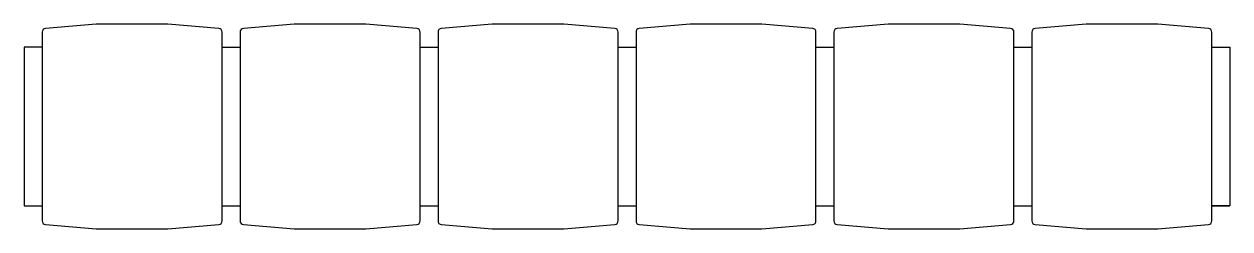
# Model space of a CAD drawing. Header units: millimetres. Extents: x 65.545 to 66.215, y 160.897 to 161.01.
import ezdxf

# ---------------------------------------------------------------- set-up
doc = ezdxf.new("R2010")
doc.units = ezdxf.units.MM

# ---------------------------------------------------------------- blocks, each defined once
blk = doc.blocks.new('*U18')
for p, q in [((0.11, 0.088), (0.12, 0.088)), ((0.22, 0.088), (0.23, 0.088)), ((0.33, 0.088), (0.34, 0.088)), ((0.44, 0.088), (0.45, 0.088)), ((0.55, 0.088), (0.56, 0.088)), ((0.66, 0.088), (0.67, 0.088)), ((0.11, 0), (0.12, 0)), ((0.22, 0), (0.23, 0)), ((0.33, 0), (0.34, 0)), ((0.44, 0), (0.45, 0)), ((0.55, 0), (0.56, 0)), ((0.66, 0), (0.67, 0))]:
    blk.add_line(p, q)
for points in [[(0.01, -0.00841, 0.38994), (0.01183, -0.0104), (0.04007, -0.01277), (0.07993, -0.01277), (0.10817, -0.0104, 0.38994), (0.11, -0.00841), (0.11, 0.09641, 0.38994), (0.10817, 0.0984), (0.07993, 0.10077), (0.04007, 0.10077), (0.01183, 0.0984, 0.38994), (0.01, 0.09641)], [(0.12, -0.00841, 0.38994), (0.12183, -0.0104), (0.15007, -0.01277), (0.18993, -0.01277), (0.21817, -0.0104, 0.38994), (0.22, -0.00841), (0.22, 0.09641, 0.38994), (0.21817, 0.0984), (0.18993, 0.10077), (0.15007, 0.10077), (0.12183, 0.0984, 0.38994), (0.12, 0.09641)], [(0.23, -0.00841, 0.38994), (0.23183, -0.0104), (0.26007, -0.01277), (0.29993, -0.01277), (0.32817, -0.0104, 0.38994), (0.33, -0.00841), (0.33, 0.09641, 0.38994), (0.32817, 0.0984), (0.29993, 0.10077), (0.26007, 0.10077), (0.23183, 0.0984, 0.38994), (0.23, 0.09641)], [(0.34, -0.00841, 0.38994), (0.34183, -0.0104), (0.37007, -0.01277), (0.40993, -0.01277), (0.43817, -0.0104, 0.38994), (0.44, -0.00841), (0.44, 0.09641, 0.38994), (0.43817, 0.0984), (0.40993, 0.10077), (0.37007, 0.10077), (0.34183, 0.0984, 0.38994), (0.34, 0.09641)], [(0.45, -0.00841, 0.38994), (0.45183, -0.0104), (0.48007, -0.01277), (0.51993, -0.01277), (0.54817, -0.0104, 0.38994), (0.55, -0.00841), (0.55, 0.09641, 0.38994), (0.54817, 0.0984), (0.51993, 0.10077), (0.48007, 0.10077), (0.45183, 0.0984, 0.38994), (0.45, 0.09641)], [(0.56, -0.00841, 0.38994), (0.56183, -0.0104), (0.59007, -0.01277), (0.62993, -0.01277), (0.65817, -0.0104, 0.38994), (0.66, -0.00841), (0.66, 0.09641, 0.38994), (0.65817, 0.0984), (0.62993, 0.10077), (0.59007, 0.10077), (0.56183, 0.0984, 0.38994), (0.56, 0.09641)]]:
    blk.add_lwpolyline(points, format="xyb", close=True)
for points in [[(0.01, 0.088), (0, 0.088), (0, 0), (0.01, 0)], [(0.66, 0.088), (0.67, 0.088), (0.67, 0), (0.66, 0)]]:
    blk.add_lwpolyline(points)

msp = doc.modelspace()

# ---------------------------------------------------------------- block references
msp.add_blockref('*U18', (65.5449, 160.90952))

doc.saveas('drawing.dxf')
